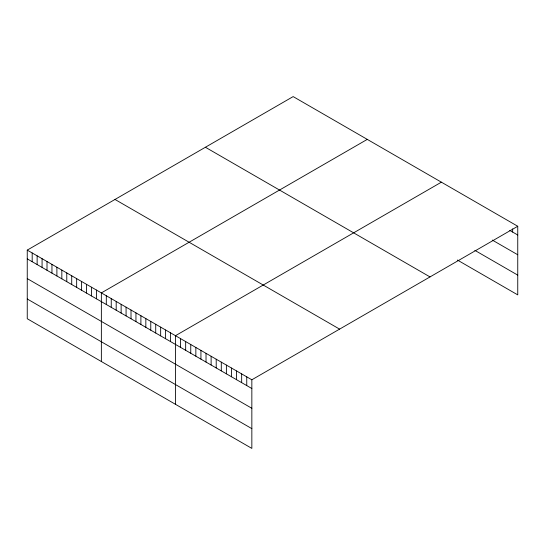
<?xml version="1.0" encoding="UTF-8"?>
<svg xmlns="http://www.w3.org/2000/svg" width="545" height="545" viewBox="0 0 545 545"><rect width="100%" height="100%" fill="white"/><g stroke="black" fill="none" stroke-linecap="round" stroke-linejoin="round"><path stroke-width="0.82" d="M517.75 226.264L251.845 379.783L251.845 448.406L27.25 318.736L27.25 250.114L293.156 96.594L517.75 226.264L517.75 294.886L457.391 260.033M367.276 139.384L101.363 292.903L101.363 361.526M441.389 182.173L175.483 335.693L175.483 404.315M509.752 230.385L517.75 235.004M492.298 240.072L517.75 254.767M474.845 250.353L517.75 275.123M205.41 147.259L429.998 276.921M115.002 199.456L339.59 329.119M27.25 250.114L251.845 379.783M27.25 258.855L251.845 388.524M27.25 278.618L251.845 408.287M27.25 298.98L251.845 428.643M512.661 228.886L512.661 232.068M246.756 376.84L246.756 385.588M241.66 373.904L241.66 382.644M236.571 370.968L236.571 379.708M231.482 368.025L231.482 376.765M226.386 365.089L226.386 373.829M221.297 362.146L221.297 370.893M216.208 359.209L216.208 367.95M211.119 356.267L211.119 365.014M206.024 353.33L206.024 362.071M200.935 350.394L200.935 359.135M195.846 347.451L195.846 356.192M190.757 344.515L190.757 353.255M185.661 341.572L185.661 350.319M180.572 338.636L180.572 347.376M170.537 332.845L170.537 341.586M165.598 329.991L165.598 338.731M160.659 327.136L160.659 335.877M155.72 324.282L155.72 333.029M150.774 321.434L150.774 330.175M145.835 318.58L145.835 327.32M140.896 315.725L140.896 324.473M135.95 312.871L135.95 321.618M131.011 310.023L131.011 318.764M126.072 307.169L126.072 315.909M121.133 304.314L121.133 313.062M116.187 301.46L116.187 310.207M111.248 298.612L111.248 307.353M106.309 295.758L106.309 304.498M96.424 290.049L96.424 298.796M91.485 287.201L91.485 295.942M86.539 284.347L86.539 293.087M81.6 281.493L81.6 290.24M76.661 278.645L76.661 287.385M71.722 275.79L71.722 284.531M66.776 272.936L66.776 281.676M61.837 270.082L61.837 278.829M56.898 267.234L56.898 275.974M51.952 264.38L51.952 273.12M47.013 261.525L47.013 270.266M42.074 258.671L42.074 267.418M37.135 255.823L37.135 264.563M32.189 252.969L32.189 261.709"/></g></svg>
